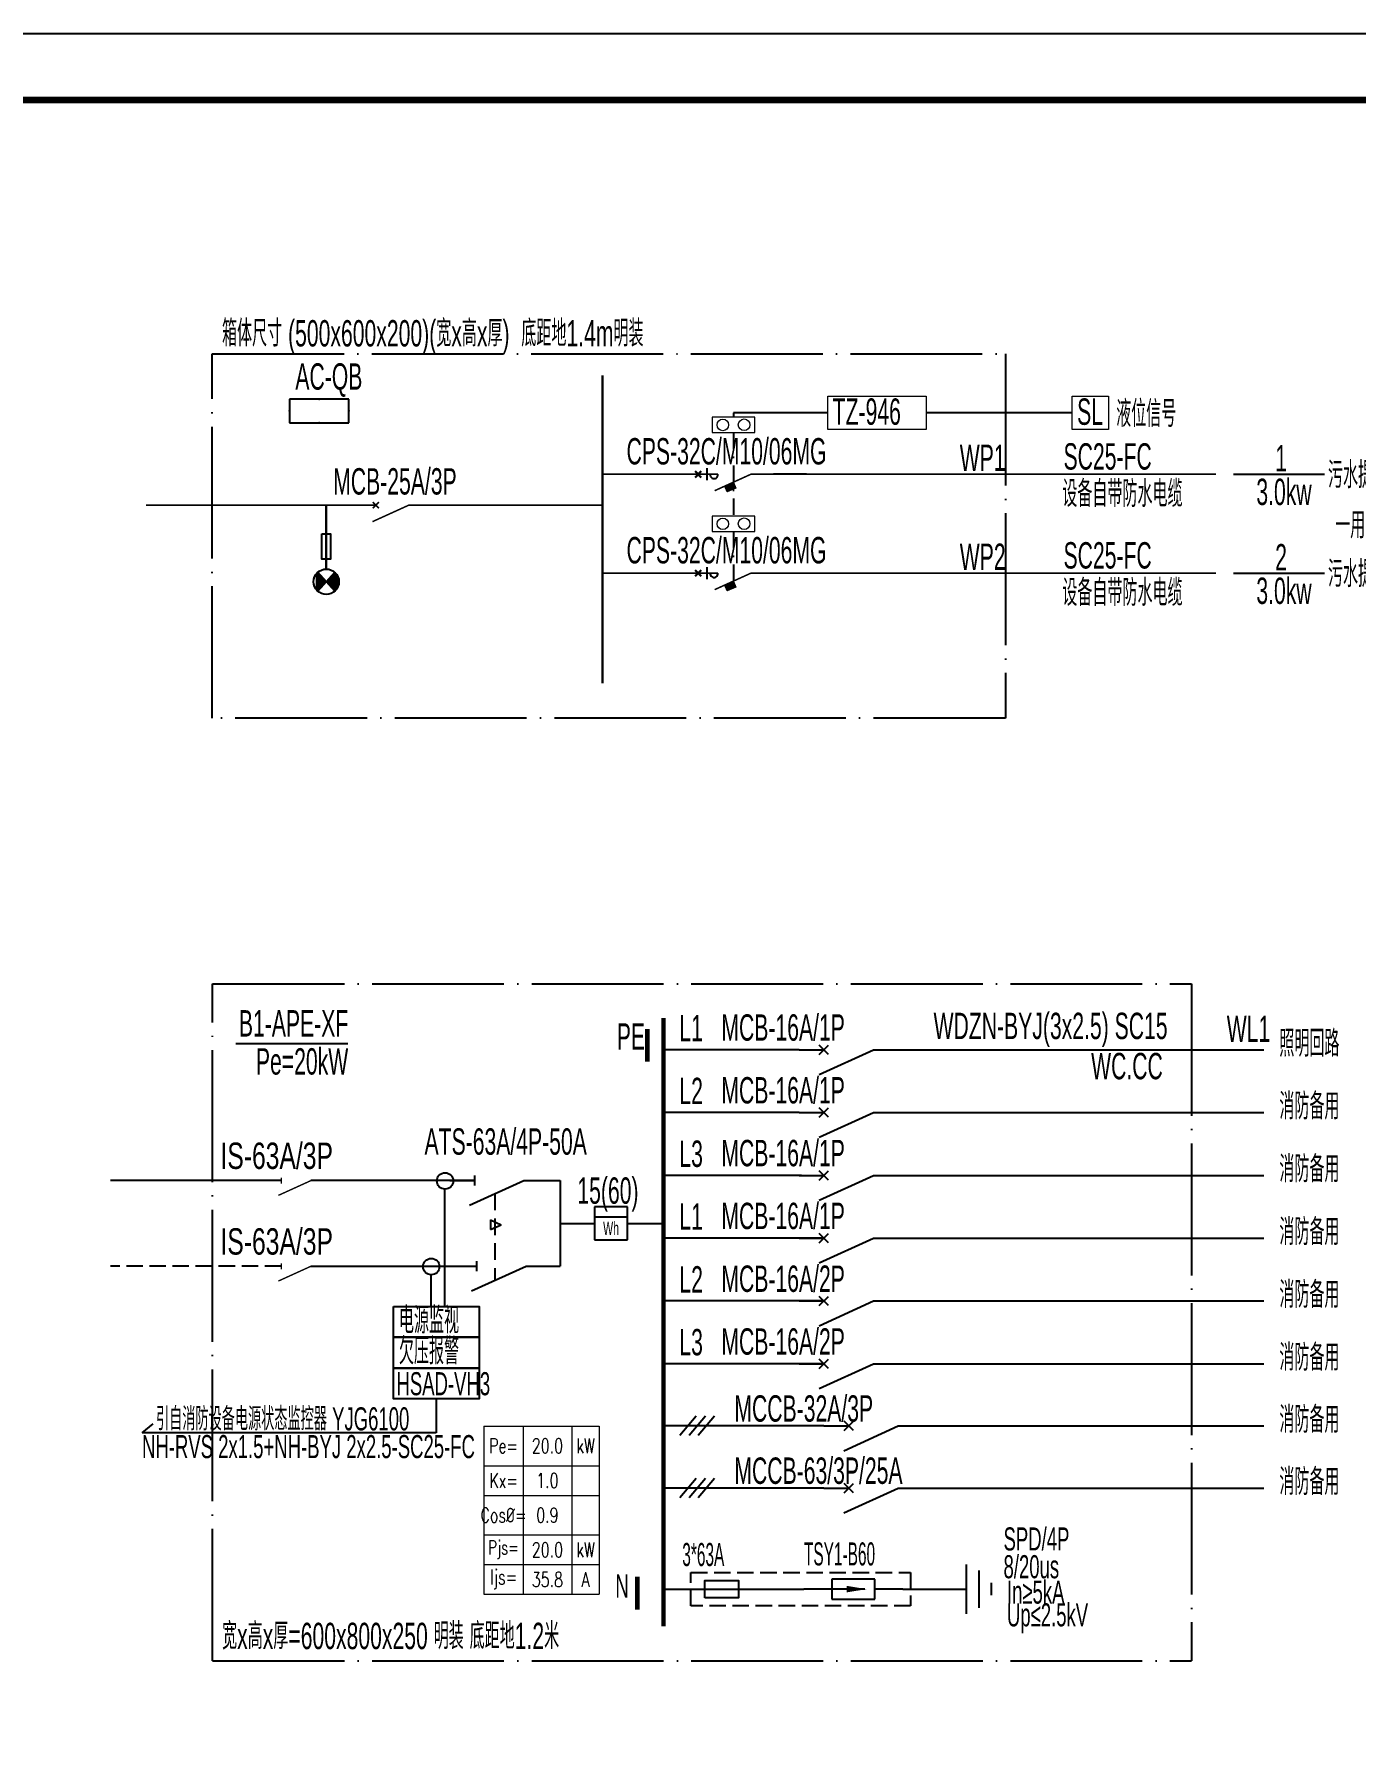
# Model space of a CAD drawing. Extents: x 776418 to 2076422, y -1170708 to 498544.
# Drawn here: x 983115 to 1003150, y -456239 to -430506 of the extents above; entities that cross this region are included whole.
import ezdxf
from ezdxf.enums import TextEntityAlignment as Align

# ---------------------------------------------------------------- set-up
doc = ezdxf.new("R2010")
doc.units = 0
doc.header["$LTSCALE"] = 1000
doc.header["$MEASUREMENT"] = 0
for name, pattern in [('CONTINOUS', [0]), ('DASH', [0.35, 0.25, -0.1]), ('DASHDOT2', [0.5, 0.25, -0.125, 0, -0.125]), ('DOTE', [2.42, 2, -0.2, 0.02, -0.2]), ('HIDDEN', [0.375, 0.25, -0.125])]:
    doc.linetypes.add(name, pattern=pattern)
doc.layers.get('0').update_dxf_attribs({"linetype": 'CONTINUOUS'})
doc.layers.get('Defpoints').update_dxf_attribs({"linetype": 'CONTINUOUS'})
for name, color, linetype in [('D-TEXT', 7, 'CONTINUOUS'), ('DOTLN', 2, 'DASH'), ('DQ', 255, 'CONTINOUS'), ('EL-1', 4, 'DASH'), ('ELEMENT', 3, 'CONTINUOUS'), ('EQUIP', 3, 'CONTINUOUS'), ('EQUIP-箱柜', 3, 'CONTINUOUS'), ('PUB_TEXT', 255, 'CONTINUOUS'), ('TEL_TEXT', 3, 'CONTINUOUS'), ('TEL_TITLE', 7, 'CONTINUOUS'), ('WIRE-动力', 2, 'CONTINUOUS'), ('WIRE-照明', 1, 'CONTINUOUS'), ('WIRE-系统', 4, 'CONTINUOUS')]:
    doc.layers.add(name, color=color, linetype=linetype)
doc.layers.add('层1', color=7, linetype='CONTINUOUS', lineweight=0)
doc.styles.add('_COMPLEX', font='ROS', dxfattribs={"width": 0.6, "bigfont": 'JD'})
doc.styles.add('_JD', font='ros.shx', dxfattribs={"width": 0.8, "bigfont": 'JD.shx'})
doc.styles.add('_TCH_LABEL', font='COMPLEX', dxfattribs={"bigfont": 'GBCBIG'})
doc.styles.add('_TEL_DIM', font='SIMPLEX', dxfattribs={"width": 0.7, "height": 3.5, "bigfont": 'HZTXT'})
doc.styles.add('DIM_FONT', font='SIMPLEX', dxfattribs={"width": 0.7, "bigfont": 'GBCBIG'})
doc.styles.get("Standard").update_dxf_attribs({"font": 'gbenor.shx', "bigfont": 'gbcbig.shx'})

# ---------------------------------------------------------------- blocks, each defined once
blk = doc.blocks.new('M_M7')
for p, q in [((-0.25, -0.2), (0, -0.75)), ((-0.047, -0.297), (0.047, -0.203)), ((-0.047, -0.203), (0.047, -0.297))]:
    blk.add_line(p, q)
for points in [[(0, 0), (0, -0.25)], [(0, -0.75), (0, -1)]]:
    blk.add_lwpolyline(points)
at = {"width": 0.8, "flags": 9}
blk.add_attdef('S', (0.25, -0.5), '', height=0.2, dxfattribs=at)
blk = doc.blocks.new('M_M8')
for p, q in [((-0.25, -0.2), (0, -0.75)), ((0.05, -0.25), (-0.05, -0.25))]:
    blk.add_line(p, q)
for points in [[(0, 0), (0, -0.25)], [(0, -0.75), (0, -1)]]:
    blk.add_lwpolyline(points)
at = {"style": 'DIM_FONT', "width": 0.8, "flags": 9}
blk.add_attdef('S', (0.25, -0.5), '', height=0.2, dxfattribs=at)
blk = doc.blocks.new('_LINKPT1')
blk.add_line((0, 0), (0, 0))
blk = doc.blocks.new('M_Z15DKY')
for p, q in [((0.5, 0.5), (-0.5, 0.5)), ((-0.5, 0.5), (-0.5, -0.5)), ((-0.5, 0.2), (0.5, 0.2)), ((0.5, -0.5), (0.5, 0.5)), ((-0.5, -0.5), (0.5, -0.5))]:
    blk.add_line(p, q)
for p in [(-0.5, 0), (0, 0.5), (0.5, 0), (0, -0.5)]:
    blk.add_blockref('_LINKPT1', p)
at = {"style": '_COMPLEX', "width": 0.6}
blk.add_text('Wh', height=0.4, dxfattribs=at).set_placement((0, -0.35), align=Align.CENTER)
at = {"width": 0.8, "flags": 9}
blk.add_attdef('A', (0, 0), '', height=0.00002, dxfattribs=at)
blk = doc.blocks.new('$element$00000578')
at = {"const_width": 0.0233}
for points in [[(0, 0), (0, -0.25)], [(0, -1), (0, -0.75), (-0.25, -0.2)], [(-0.05, -0.25), (0.05, -0.25)]]:
    blk.add_lwpolyline(points, dxfattribs=at)
at = {"flags": 9}
blk.add_attdef('S', (0, 0), '', height=0.00000667, dxfattribs=at)
blk = doc.blocks.new('$element$00000596')
at = {"const_width": 0.0233}
for points in [[(0, 0), (0, -0.25)], [(-0.25, -0.2), (0, -0.75), (0, -1)]]:
    blk.add_lwpolyline(points, dxfattribs=at)
blk.add_arc((-0.008, -0.192), 0.0589, 81.8699, 278.1301)
at = {"flags": 9}
blk.add_attdef('S', (0, 0), '', height=0.00000667, dxfattribs=at)
blk = doc.blocks.new('KBO')
at = {"lineweight": 30}
for p, q in [((-1003, -47), (-1097, 47)), ((-1097, -47), (-1003, 47))]:
    blk.add_line(p, q, dxfattribs=at)
at = {"color": 2, "lineweight": 25}
blk.add_line((-921, 91), (-921, -91), dxfattribs=at)
at = {"color": 2}
for p, q in [((-644, -187), (-514, -129)), ((-641, -193), (-511, -135)), ((-638, -199), (-509, -141)), ((-636, -205), (-506, -147)), ((-633, -211), (-503, -153)), ((-630, -217), (-501, -159)), ((-628, -222), (-498, -165)), ((-625, -228), (-495, -171)), ((-623, -234), (-493, -177)), ((-620, -240), (-490, -182)), ((-617, -246), (-487, -188)), ((-615, -252), (-485, -194)), ((-612, -258), (-482, -200)), ((-609, -264), (-480, -206))]:
    blk.add_line(p, q, dxfattribs=at)
blk.add_lwpolyline([(-645, -183), (-515, -125), (-478, -210), (-608, -268)], close=True)
at = {"layer": 'ELEMENT', "xscale": 999.9899999999907, "yscale": 999.9899999999907, "zscale": 999.9899999999907, "rotation": 90}
blk.add_blockref('$element$00000596', (-1000, 0), dxfattribs=at)
blk = doc.blocks.new('$element$00000497')
at = {"const_width": 0.0233}
for points in [[(0, 0), (0, -0.25)], [(0, -1), (0, -0.75), (-0.25, -0.2)], [(-0.047, -0.297), (0.047, -0.203)], [(-0.047, -0.203), (0.047, -0.297)]]:
    blk.add_lwpolyline(points, dxfattribs=at)
at = {"flags": 9}
blk.add_attdef('S', (0, 0), '', height=0.00000667, dxfattribs=at)
blk = doc.blocks.new('$equip$00001413')
for p, q in [((0.75, 0.6), (-0.75, 0.6)), ((-0.75, 0.6), (-0.75, 0)), ((0.75, 0), (0.75, 0.6)), ((-0.75, 0), (0.75, 0))]:
    blk.add_line(p, q)
for p in [(0, 0.6), (-0.75, 0.3), (0, 0), (0.75, 0.3)]:
    blk.add_point(p)
at = {"style": '_TCH_LABEL', "flags": 9}
blk.add_attdef('A', (0, 0), '', height=0.00002, dxfattribs=at)
blk = doc.blocks.new('M_M24')
for p, q in [((-0.25, -0.375), (0.25, -0.375)), ((-0.1875, -0.5), (0.1875, -0.5)), ((-0.0625, -0.625), (0.0625, -0.625))]:
    blk.add_line(p, q)
blk.add_lwpolyline([(0, 0), (0, -0.375)])
at = {"width": 0.8, "flags": 9}
blk.add_attdef('S', (0.25, -0.5), '', height=0.2, dxfattribs=at)
blk = doc.blocks.new('M_M17')
for p, q in [((-0.1, -0.717), (-0.1, -0.283)), ((-0.1, -0.283), (0.1, -0.283)), ((0.1, -0.283), (0.1, -0.717)), ((0, -0.383), (0, -0.717)), ((0.1, -0.717), (-0.1, -0.717))]:
    blk.add_line(p, q)
for points in [[(0, 0), (0, -0.283)], [(0, -0.717), (0, -1)]]:
    blk.add_lwpolyline(points)
for points in [[(-0.033, -0.567), (0.033, -0.567), (0, -0.367), (0.033, -0.567)], [(0.033, -0.567), (0, -0.367), (-0.033, -0.567), (0.033, -0.567)], [(0, -0.367), (-0.033, -0.567), (0.033, -0.567), (0, -0.367)]]:
    blk.add_solid(points)
at = {"width": 0.8, "flags": 9}
blk.add_attdef('S', (0.25, -0.5), '', height=0.2, dxfattribs=at)
blk = doc.blocks.new('*T210')
at = {"layer": 'Defpoints', "color": 8, "linetype": 'ByBlock', "lineweight": 0, "transparency": 16777216}
for p, q in [((0, 0), (1749, 0)), ((0, 0), (0, -2550)), ((593, 0), (593, -2550)), ((1332, 0), (1332, -2550)), ((1749, 0), (1749, -2550)), ((0, -600), (1749, -600)), ((0, -1050), (1749, -1050)), ((0, -1650), (1749, -1650)), ((0, -2100), (1749, -2100)), ((0, -2550), (1749, -2550))]:
    blk.add_line(p, q, dxfattribs=at)
at = {"color": 0, "transparency": 16777216, "attachment_point": 5, "style": '_TEL_DIM'}
for s, insert, char_height, width in [('Pe=', (297, -300), 225, 593.32), ('20.0', (962, -300), 225, 738.01), ('kW', (1540, -300), 225, 417.31), ('Kx=', (297, -825), 225, 593.32), ('1.0', (962, -825), 225, 738.01), ('Cos{\\fISOCPEUR|b0|i0|c0|p34;%%C}=', (297, -1350), 225, 593.32), ('0.9', (962, -1350), 225, 738.01), ('Pjs=', (297, -1875), 210, 593.32), ('20.0', (962, -1875), 225, 738.01), ('kW', (1540, -1875), 225, 417.31), ('Ijs=', (297, -2325), 225, 593.32), ('35.8', (962, -2325), 225, 738.01), ('A', (1540, -2325), 225, 417.31)]:
    blk.add_mtext(s, dxfattribs=dict(at, insert=insert, char_height=char_height, width=width))

msp = doc.modelspace()

# ---------------------------------------------------------------- linework, layer by layer
at = {"linetype": 'DOTE'}
for p, q in [((985817, -435354), (997847, -435354)), ((985817, -440881), (985817, -435354)), ((997847, -435354), (997847, -440881)), ((997847, -440881), (985817, -440881)), ((985823, -455175), (985823, -444910)), ((985823, -444910), (1000669, -444910)), ((1000669, -444910), (1000669, -455175)), ((985823, -455175), (1000669, -455175))]:
    msp.add_line(p, q, dxfattribs=at)
at = {"color": 1, "lineweight": 25}
msp.add_line((994833, -437182), (994329, -437182), dxfattribs=at)
msp.add_line((986176, -445815), (987875, -445815))
at = {"lineweight": 0}
msp.add_lwpolyline([(998861, -435998), (999412, -435998), (999412, -436504), (998861, -436504)], close=True, dxfattribs=at)
at = {"linetype": 'Continuous', "const_width": 72.9}
for points in [[(992416, -445593), (992416, -446090)], [(992264, -453900), (992264, -454397)]]:
    msp.add_lwpolyline(points, dxfattribs=at)
at = {"layer": 'D-TEXT'}
for p, q in [((1001308, -437183), (1002686, -437183)), ((1001308, -438683), (1002686, -438683))]:
    msp.add_line(p, q, dxfattribs=at)
at = {"layer": 'DOTLN', "linetype": 'DASH'}
msp.add_lwpolyline([(993079, -453833), (996408, -453833), (996408, -454342), (993079, -454342)], close=True, dxfattribs=at)
at = {"layer": 'DQ'}
for p, q in [((989343, -448022), (989343, -449799)), ((989140, -449799), (989140, -449321)), ((989217, -451202), (989217, -451716)), ((984757, -451716), (984921, -451582)), ((989217, -451716), (984757, -451716))]:
    msp.add_line(p, q, dxfattribs=at)
for points in [[(988567, -449799), (989867, -449799), (989867, -450267), (988567, -450267)], [(988567, -450267), (989867, -450267), (989867, -450735), (988567, -450735)], [(988567, -450735), (989867, -450735), (989867, -451202), (988567, -451202)]]:
    msp.add_lwpolyline(points, close=True, dxfattribs=at)
for centre in [(989349, -447897), (989140, -449196)]:
    msp.add_circle(centre, 124, dxfattribs=at)
at = {"layer": 'EL-1'}
msp.add_line((986866, -449191), (984275, -449191), dxfattribs=at)
at = {"layer": 'ELEMENT'}
msp.add_lwpolyline([(993291, -454217), (993291, -453957), (993801, -453957), (993801, -454217)], close=True, dxfattribs=at)
at = {"layer": 'TEL_TITLE'}
msp.add_lwpolyline([(908431, -489906), (1013531, -489906), (1013531, -430506), (908431, -430506)], close=True, dxfattribs=at)
at = {"layer": 'TEL_TITLE', "const_width": 100}
msp.add_lwpolyline([(910931, -488906), (1012531, -488906), (1012531, -431506), (910931, -431506)], close=True, dxfattribs=at)
at = {"layer": 'WIRE-动力'}
for p, q in [((993157, -451466), (992909, -451760)), ((993297, -451466), (993049, -451760)), ((993437, -451466), (993189, -451760)), ((993157, -452409), (992909, -452702)), ((993297, -452409), (993049, -452702)), ((993437, -452409), (993189, -452702))]:
    msp.add_line(p, q, dxfattribs=at)
at = {"layer": 'WIRE-照明'}
for p, q in [((994721, -445909), (992664, -445909)), ((994721, -446861), (992664, -446861)), ((990733, -447892), (991093, -447892)), ((991093, -447892), (991093, -449191)), ((994755, -447814), (992664, -447814)), ((990041, -448488), (990041, -448635)), ((990041, -448488), (990201, -448562)), ((990041, -448635), (990201, -448562)), ((991093, -448541), (991617, -448541)), ((992117, -448541), (992664, -448541)), ((995096, -448766), (992664, -448766)), ((990730, -449191), (991093, -449191)), ((995096, -449718), (992664, -449718)), ((995096, -450670), (992664, -450670)), ((995096, -451613), (992664, -451613)), ((995096, -452556), (992664, -452556)), ((992664, -454088), (994791, -454087)), ((996291, -454087), (997104, -454087))]:
    msp.add_line(p, q, dxfattribs=at)
at = {"layer": 'WIRE-照明', "linetype": 'ByBlock'}
for p, q in [((996221, -445909), (1001769, -445909)), ((996221, -446861), (1001769, -446861)), ((996221, -447814), (1001769, -447814)), ((996221, -448766), (1001769, -448766)), ((996221, -449718), (1001769, -449718)), ((996221, -450670), (1001769, -450670)), ((996596, -451613), (1001769, -451613)), ((996596, -452556), (1001769, -452556))]:
    msp.add_line(p, q, dxfattribs=at)
at = {"layer": 'WIRE-照明', "linetype": 'Continuous'}
for p, q in [((986866, -447892), (984275, -447892)), ((989796, -447892), (987316, -447892)), ((987316, -449191), (989640, -449191))]:
    msp.add_line(p, q, dxfattribs=at)
at = {"layer": 'WIRE-照明', "linetype": 'HIDDEN'}
msp.add_line((990103, -448093), (990103, -449407), dxfattribs=at)
at = {"layer": 'WIRE-照明', "const_width": 36}
msp.add_lwpolyline([(991738, -435680), (991738, -440353)], dxfattribs=at)
at = {"layer": 'WIRE-照明', "color": 1, "const_width": 66.5}
msp.add_lwpolyline([(992664, -445426), (992664, -454652)], dxfattribs=at)
at = {"layer": 'WIRE-系统', "const_width": 23.3}
for points in [[(991738, -437182), (993238, -437182)], [(994238, -437182), (997847, -437182)], [(997847, -437182), (1001043, -437182)], [(984814, -437651), (988049, -437651)], [(984814, -437651), (988049, -437651)], [(989049, -437651), (991738, -437651)], [(991738, -438682), (993238, -438682)], [(994238, -438682), (997847, -438682)], [(997847, -438682), (1001043, -438682)]]:
    msp.add_lwpolyline(points, dxfattribs=at)
at = {"layer": '层1', "color": 4, "linetype": 'DASHDOT2', "lineweight": -3, "ltscale": 500}
for p, q in [((995154, -436250), (993723, -436249)), ((998861, -436251), (996644, -436250))]:
    msp.add_line(p, q, dxfattribs=at)
at = {"layer": '层1', "color": 4, "linetype": 'DASHDOT2', "lineweight": -3}
for p, q in [((993723, -436249), (993723, -436317)), ((993723, -436549), (993722, -437817)), ((993723, -438049), (993722, -438808))]:
    msp.add_line(p, q, dxfattribs=at)
at = {"layer": '层1', "color": 4, "linetype": 'Continuous', "lineweight": 30}
msp.add_line((987548, -437657), (987548, -438620), dxfattribs=at)
at = {"layer": '层1', "color": 7, "linetype": 'Continuous', "lineweight": -3}
for p, q in [((987399, -438691), (987399, -438933)), ((987419, -438669), (987419, -438954)), ((987439, -438691), (987439, -438932)), ((987459, -438713), (987459, -438910)), ((987479, -438736), (987479, -438888)), ((987617, -438736), (987617, -438888)), ((987637, -438713), (987637, -438910)), ((987657, -438691), (987657, -438932)), ((987677, -438669), (987677, -438954)), ((987697, -438691), (987697, -438933)), ((987717, -438721), (987717, -438903)), ((987499, -438758), (987499, -438866)), ((987519, -438780), (987519, -438844)), ((987539, -438802), (987539, -438822)), ((987557, -438802), (987557, -438822)), ((987577, -438780), (987577, -438844)), ((987597, -438758), (987597, -438866)), ((987737, -438778), (987737, -438845))]:
    msp.add_line(p, q, dxfattribs=at)
at = {"layer": '层1', "color": 4, "linetype": 'Continuous', "lineweight": -3}
for p, q in [((987677, -438954), (987419, -438669)), ((987419, -438954), (987677, -438669))]:
    msp.add_line(p, q, dxfattribs=at)
at = {"layer": '层1', "color": 6, "lineweight": 15}
msp.add_lwpolyline([(995154, -435997), (996644, -435997), (996644, -436503), (995154, -436503)], close=True, dxfattribs=at)
at = {"layer": '层1', "color": 2, "linetype": 'Continuous', "lineweight": 15}
for points in [[(993398, -436549), (994048, -436549), (994048, -436317), (993398, -436317)], [(993398, -438049), (994048, -438049), (994048, -437817), (993398, -437817)]]:
    msp.add_lwpolyline(points, close=True, dxfattribs=at)
at = {"layer": '层1', "color": 4, "linetype": 'Continuous', "lineweight": -3}
msp.add_lwpolyline([(987482, -438086), (987612, -438086), (987612, -438471), (987482, -438471)], close=True, dxfattribs=at)
at = {"layer": '层1', "color": 2, "linetype": 'Continuous', "lineweight": 15}
for centre in [(993562, -436434), (993885, -436432), (993562, -437934), (993885, -437932)]:
    msp.add_circle(centre, 87.9, dxfattribs=at)
at = {"layer": '层1', "color": 4, "linetype": 'Continuous', "lineweight": -3}
msp.add_circle((987548, -438812), 192, dxfattribs=at)

# ---------------------------------------------------------------- block references
msp.add_blockref('*T210', (989940, -451615))
at = {"layer": 'DQ', "xscale": 1500, "yscale": 1500, "zscale": 1500}
for name, p, rotation in [('M_M7', (994721, -445909), 89.99999999999993), ('M_M7', (994721, -446861), 89.99999999999993), ('M_M7', (994721, -447814), 89.99999999999993), ('M_M8', (989421, -447892), 90), ('M_M7', (994721, -448766), 89.99999999999993), ('M_M8', (989453, -449191), 90), ('M_M7', (994721, -449718), 89.99999999999993), ('M_M7', (994721, -450670), 89.99999999999993)]:
    msp.add_blockref(name, p, dxfattribs=dict(at, rotation=rotation))
at = {"layer": 'ELEMENT'}
for name, p, xscale, yscale, zscale, rotation in [('$element$00000497', (988049, -437651), 1000, 1000, 1000, 90), ('$element$00000578', (986641, -447892), 900, 900, 900, 90), ('$element$00000578', (986641, -449191), 900, 900, 900, 90), ('M_M7', (995096, -451613), 1500, 1500, 1500, 89.99999999999993), ('M_M7', (995096, -452556), 1500, 1500, 1500, 89.99999999999993), ('M_M24', (996697, -454087), 1500, 1500, 1500, 90), ('M_M17', (996291, -454087), -1500, 1500, 1500, 270)]:
    msp.add_blockref(name, p, dxfattribs=dict(at, xscale=xscale, yscale=yscale, zscale=zscale, rotation=rotation))
at = {"layer": 'EQUIP', "xscale": 500, "yscale": 500, "zscale": 500}
msp.add_blockref('M_Z15DKY', (991867, -448541), dxfattribs=at)
at = {"layer": 'EQUIP-箱柜', "color": 1, "ltscale": 0.001, "xscale": 600, "yscale": 600, "zscale": 600}
msp.add_blockref('$equip$00001413', (987442, -436402), dxfattribs=at)
at = {"layer": '层1', "color": 4, "lineweight": -3}
for p in [(994238, -437182), (994238, -438682)]:
    msp.add_blockref('KBO', p, dxfattribs=at)

# ---------------------------------------------------------------- texts
at = {"layer": 'D-TEXT', "style": '_JD', "width": 0.6}
for s, height, p in [('箱体尺寸 (500x600x200)(宽x高x厚)  底距地1.4m明装', 400, (985967, -435245)), ('AC-QB', 400, (987079, -435900)), ('TZ-946', 400, (995228, -436432)), ('SL', 400, (998935, -436433)), ('液位信号', 400, (999527, -436465)), ('CPS-32C/M10/06MG', 400, (992102, -437034)), ('WP1', 400, (997155, -437133)), ('SC25-FC', 400, (998729, -437112)), ('1', 400, (1001939, -437140)), ('MCB-25A/3P', 400, (987653, -437490)), ('污水提升泵', 400, (1002739, -437394)), ('设备自带防水电缆', 400, (998710, -437678)), ('3.0kw', 400, (1001653, -437649)), ('一用一备', 400, (1002849, -438155)), ('CPS-32C/M10/06MG', 400, (992102, -438534)), ('WP2', 400, (997155, -438633)), ('SC25-FC', 400, (998729, -438612)), ('2', 400, (1001939, -438640)), ('污水提升泵', 400, (1002739, -438894)), ('设备自带防水电缆', 400, (998710, -439178)), ('3.0kw', 400, (1001653, -439149)), ('L1', 400, (992903, -445780)), ('WL1', 400, (1001204, -445791)), ('照明回路', 400, (1002002, -446013)), ('L2', 400, (992903, -446733)), ('消防备用', 400, (1002002, -446965)), ('L3', 400, (992903, -447685)), ('MCB-16A/1P', 400, (993540, -447675)), ('消防备用', 400, (1002002, -447917)), ('L1', 400, (992903, -448637)), ('MCB-16A/1P', 400, (993540, -448628)), ('消防备用', 400, (1002002, -448870)), ('L2', 400, (992903, -449590)), ('MCB-16A/2P', 400, (993540, -449580)), ('消防备用', 400, (1002002, -449822)), ('电源监视', 400, (988650, -450211, 37)), ('欠压报警', 400, (988650, -450679, 37)), ('L3', 400, (992903, -450542)), ('MCB-16A/2P', 400, (993540, -450532)), ('消防备用', 400, (1002002, -450774)), ('HSAD-VH3', 350, (988613, -451147, 37)), ('引自消防设备电源状态监控器 YJG6100 ', 350, (984965, -451680)), ('MCCB-32A/3P', 400, (993737, -451548)), ('消防备用', 400, (1002002, -451717)), ('NH-RVS 2x1.5+NH-BYJ 2x2.5-SC25-FC ', 350, (984754, -452101)), ('MCCB-63/3P/25A', 400, (993737, -452491)), ('消防备用', 400, (1002002, -452659)), ('宽x高x厚=600x800x250 明装 底距地1.2米', 400, (985968, -454997))]:
    msp.add_text(s, height=height, dxfattribs=at).set_placement(p)
at = {"layer": 'PUB_TEXT', "style": '_JD', "width": 0.6}
msp.add_text('15(60)', height=400, dxfattribs=at).set_placement((991356, -448244))
at = {"layer": 'TEL_TEXT', "color": 7, "style": '_JD'}
for s, width, p in [('B1-APE-XF', 0.6, (986223, -445708)), ('MCB-16A/1P', 0.6, (993540, -445771)), ('WDZN-BYJ(3x2.5) SC15', 0.6, (996758, -445747)), ('PE', 0.6, (991954, -445908)), ('Pe=20kW', 0.6, (986481, -446285)), ('WC.CC', 0.6, (999147, -446356)), ('MCB-16A/1P', 0.6, (993540, -446723)), ('ATS-63A/4P-50A', 0.6, (989038, -447500)), ('IS-63A/3P', 0.7, (985943, -447716)), ('IS-63A/3P', 0.7, (985943, -449015))]:
    msp.add_text(s, height=400, dxfattribs=dict(at, width=width)).set_placement(p)
at = {"layer": 'TEL_TEXT', "ltscale": 2, "style": '_COMPLEX'}
for s, width, p in [('SPD/4P', 0.6, (997819, -453501)), ('3*63A', 0.5, (992947, -453737)), ('TSY1-B60', 0.5, (994792, -453728)), ('8/20us', 0.6, (997819, -453922)), ('In≥5kA', 0.6, (997871, -454307)), ('Up≤2.5kV', 0.6, (997871, -454652))]:
    msp.add_text(s, height=350, dxfattribs=dict(at, width=width)).set_placement(p)
at = {"layer": 'TEL_TEXT', "linetype": 'Continuous', "style": '_JD', "width": 0.6}
msp.add_text('N', height=350, dxfattribs=at).set_placement((991933, -454215))

doc.saveas('drawing.dxf')
